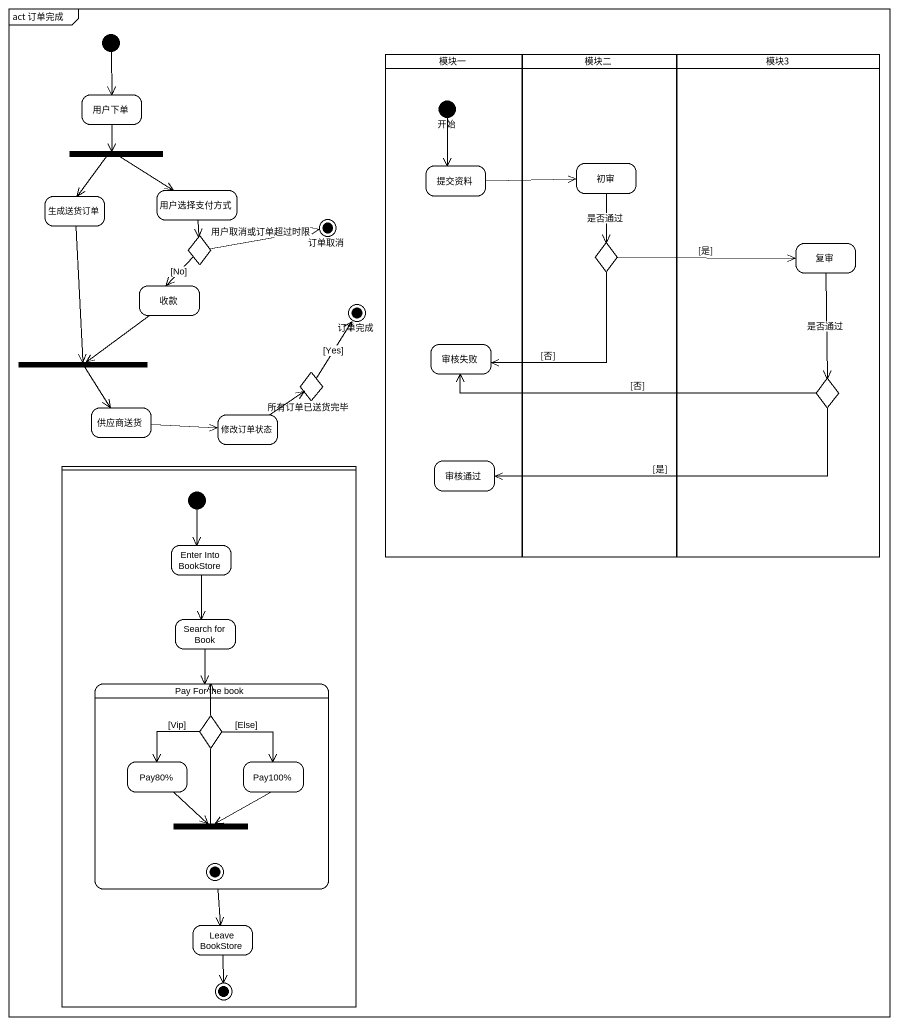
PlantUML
@startuml
mainframe act 订单完成
hide empty description
state 模块一 <<partition>> {
  state 开始 <<start>>
  state 提交资料
  state 审核失败
  state 审核通过
}
state 模块二 <<partition>> {
  state 初审
  state choice2 <<choice>>
}
state 模块3 <<partition>> {
  state 复审
  state choice3 <<choice>>
}
state 用户下单
state fork1 <<fork>>
state 用户选择支付方式
state 生成送货订单
state 订单取消 <<end>>
state choice1 <<choice>>
state 收款
state 订单完成 <<end>>
state fork2 <<join>>
state 所有订单已送货完毕 <<choice>>
state 供应商送货
state 修改订单状态
state " " as lane1 <<partition>> {
  state "Enter Into BookStore" as Enter_Into_BookStore
  state "Search for Book" as Search_for_Book
  state "Pay For the book" as Pay_For_the_book {
    state choice4 <<choice>>
    state "Pay80%" as Pay80
    state "Pay100%" as Pay100
    state fork3 <<join>>
    state final1 <<end>>
  }
  state "Leave BookStore" as Leave_BookStore
  [*] --> Enter_Into_BookStore
  Leave_BookStore --> [*]
}
[*] --> 用户下单
用户下单 --> fork1
开始 --> 提交资料
fork1 --> 用户选择支付方式
fork1 --> 生成送货订单
用户选择支付方式 --> choice1
提交资料 -right-> 初审
初审 --> choice2 : 是否通过
生成送货订单 --> fork2
choice1 -right-> 订单取消 : 用户取消或订单超过时限
choice1 --> 收款 : [No]
choice2 -right-> 复审 : [是]
choice2 --> 审核失败 : [否]
复审 --> choice3 : 是否通过
收款 --> fork2
fork2 --> 供应商送货
所有订单已送货完毕 -up-> 订单完成 : [Yes]
choice3 -left-> 审核失败 : [否]
choice3 -left-> 审核通过 : [是]
供应商送货 -right-> 修改订单状态
修改订单状态 -up-> 所有订单已送货完毕
Enter_Into_BookStore --> Search_for_Book
Search_for_Book --> Pay_For_the_book
Pay_For_the_book --> Leave_BookStore
choice4 --> Pay80 : [Vip]
choice4 --> Pay100 : [Else]
Pay80 --> fork3
Pay100 --> fork3
fork3 -up-> Pay_For_the_book
@enduml
